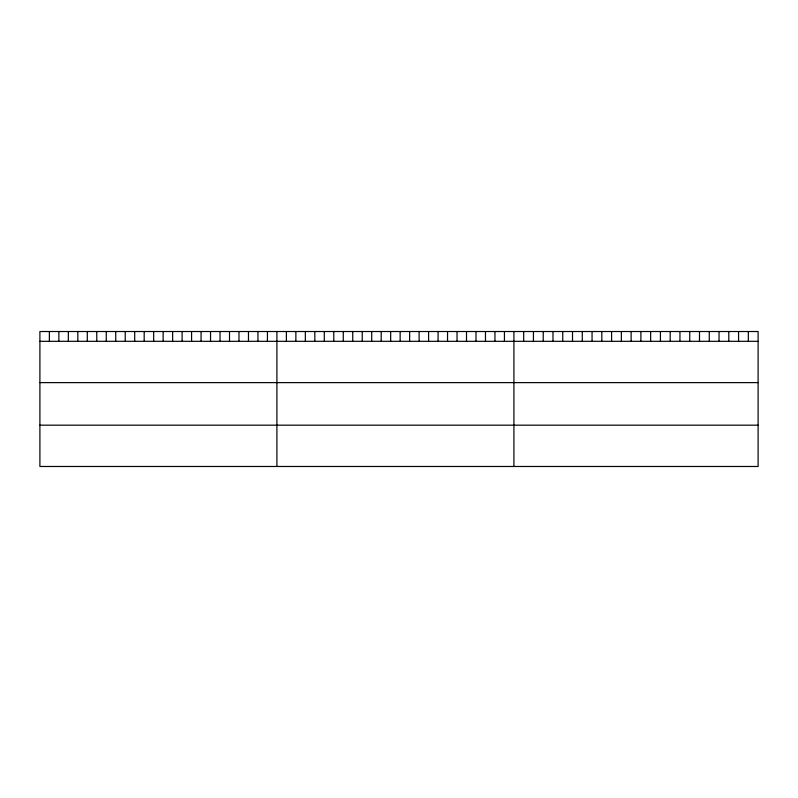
<?xml version="1.0" encoding="UTF-8"?>
<svg xmlns="http://www.w3.org/2000/svg" width="798" height="798" viewBox="0 0 798 798"><rect width="100%" height="100%" fill="white"/><g stroke="black" fill="none" stroke-linecap="round" stroke-linejoin="round"><path stroke-width="1.2" d="M758.1 341.315L758.1 466.481L39.9 466.481L39.9 331.519L758.1 331.519L758.1 341.315L39.9 341.315M39.9 382.621L758.1 382.621M39.9 425.174L758.1 425.174M748.334 331.519L748.334 341.315M738.569 331.519L738.569 341.315M728.793 331.519L728.793 341.315M719.028 331.519L719.028 341.315M709.262 331.519L709.262 341.315M699.497 331.519L699.497 341.315M689.731 331.519L689.731 341.315M679.956 331.519L679.956 341.315M670.19 331.519L670.19 341.315M660.425 331.519L660.425 341.315M650.659 331.519L650.659 341.315M640.894 331.519L640.894 341.315M631.118 331.519L631.118 341.315M621.353 331.519L621.353 341.315M611.587 331.519L611.587 341.315M601.822 331.519L601.822 341.315M592.056 331.519L592.056 341.315M582.281 331.519L582.281 341.315M572.515 331.519L572.515 341.315M562.75 331.519L562.75 341.315M552.984 331.519L552.984 341.315M543.219 331.519L543.219 341.315M533.443 331.519L533.443 341.315M523.678 331.519L523.678 341.315M513.912 331.519L513.912 466.481M504.436 331.519L504.436 341.315M494.95 331.519L494.95 341.315M485.473 331.519L485.473 341.315M475.987 331.519L475.987 341.315M466.511 331.519L466.511 341.315M457.035 331.519L457.035 341.315M447.548 331.519L447.548 341.315M438.072 331.519L438.072 341.315M428.586 331.519L428.586 341.315M419.11 331.519L419.11 341.315M409.633 331.519L409.633 341.315M400.147 331.519L400.147 341.315M390.671 331.519L390.671 341.315M381.185 331.519L381.185 341.315M371.708 331.519L371.708 341.315M362.232 331.519L362.232 341.315M352.746 331.519L352.746 341.315M343.27 331.519L343.27 341.315M333.783 331.519L333.783 341.315M324.307 331.519L324.307 341.315M314.831 331.519L314.831 341.315M305.345 331.519L305.345 341.315M295.868 331.519L295.868 341.315M286.382 331.519L286.382 341.315M276.906 331.519L276.906 466.481M267.43 331.519L267.43 341.315M257.944 331.519L257.944 341.315M248.467 331.519L248.467 341.315M238.981 331.519L238.981 341.315M229.505 331.519L229.505 341.315M220.029 331.519L220.029 341.315M210.542 331.519L210.542 341.315M201.066 331.519L201.066 341.315M191.58 331.519L191.58 341.315M182.104 331.519L182.104 341.315M172.627 331.519L172.627 341.315M163.141 331.519L163.141 341.315M153.665 331.519L153.665 341.315M144.179 331.519L144.179 341.315M134.702 331.519L134.702 341.315M125.226 331.519L125.226 341.315M115.74 331.519L115.74 341.315M106.264 331.519L106.264 341.315M96.777 331.519L96.777 341.315M87.301 331.519L87.301 341.315M77.825 331.519L77.825 341.315M68.339 331.519L68.339 341.315M58.862 331.519L58.862 341.315M49.376 331.519L49.376 341.315"/></g></svg>
